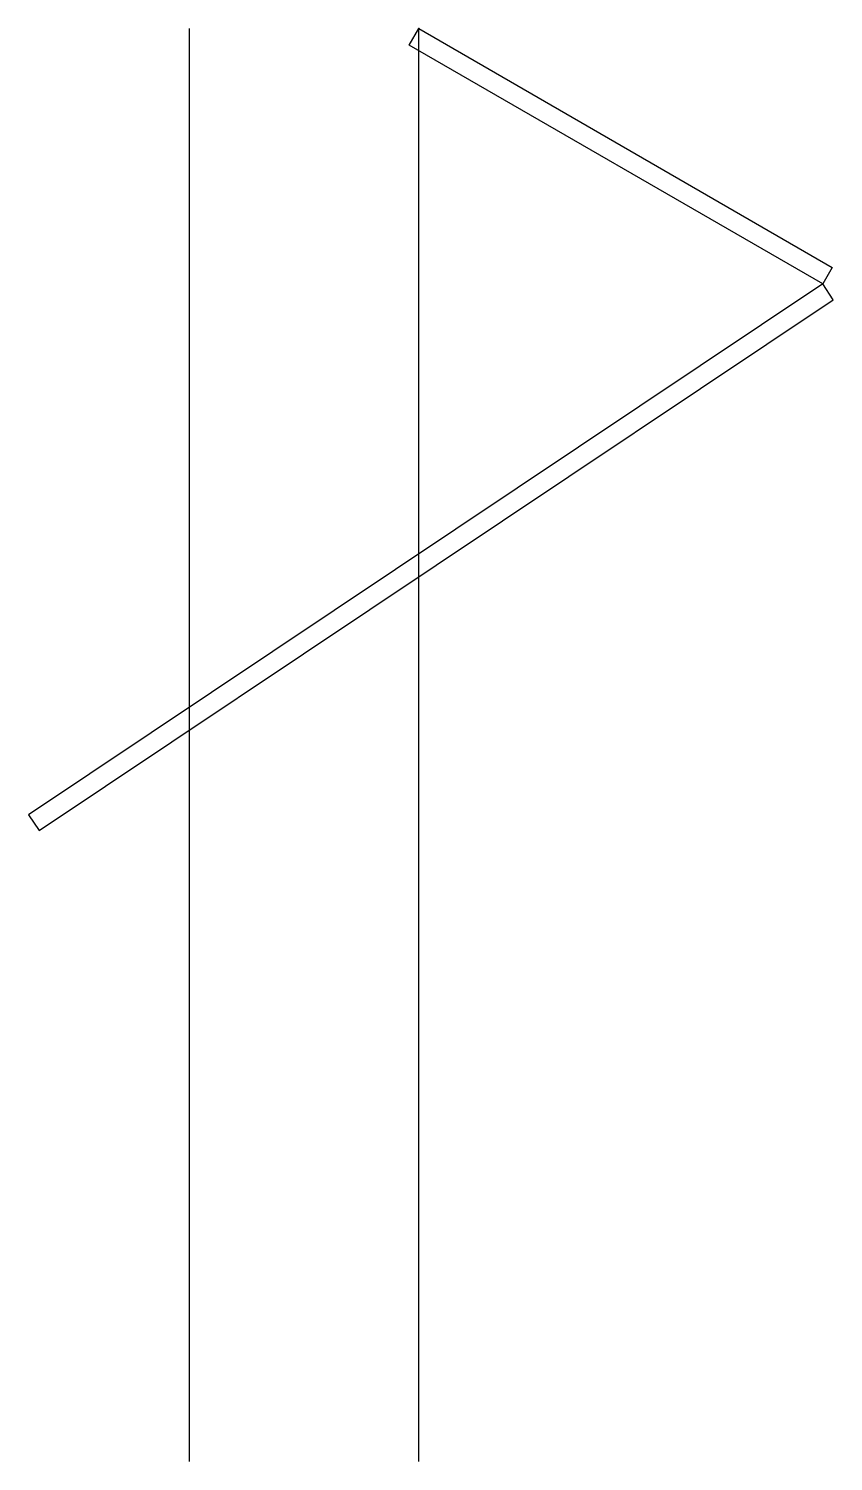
# Model space of a CAD drawing. Extents: x -168 to 674, y 0 to 1500.
import ezdxf

# ---------------------------------------------------------------- set-up
doc = ezdxf.new("R2010")
doc.units = 0
doc.header["$LTSCALE"] = 1000
doc.header["$MEASUREMENT"] = 0

# ---------------------------------------------------------------- blocks, each defined once
blk = doc.blocks.new('折叠上翻门')
for p, q in [((0, 0), (0, 1500)), ((240, 0), (240, 1500))]:
    blk.add_line(p, q)
blk.add_lwpolyline([(673, 1250), (663, 1232.7), (-168.4, 677), (-157.3, 660.4), (674.1, 1216.1), (663, 1232.7), (230, 1482.7), (240, 1500)], close=True)
blk.add_point((240, 1500))

msp = doc.modelspace()

# ---------------------------------------------------------------- block references
msp.add_blockref('折叠上翻门', (0, 0))

doc.saveas('drawing.dxf')
